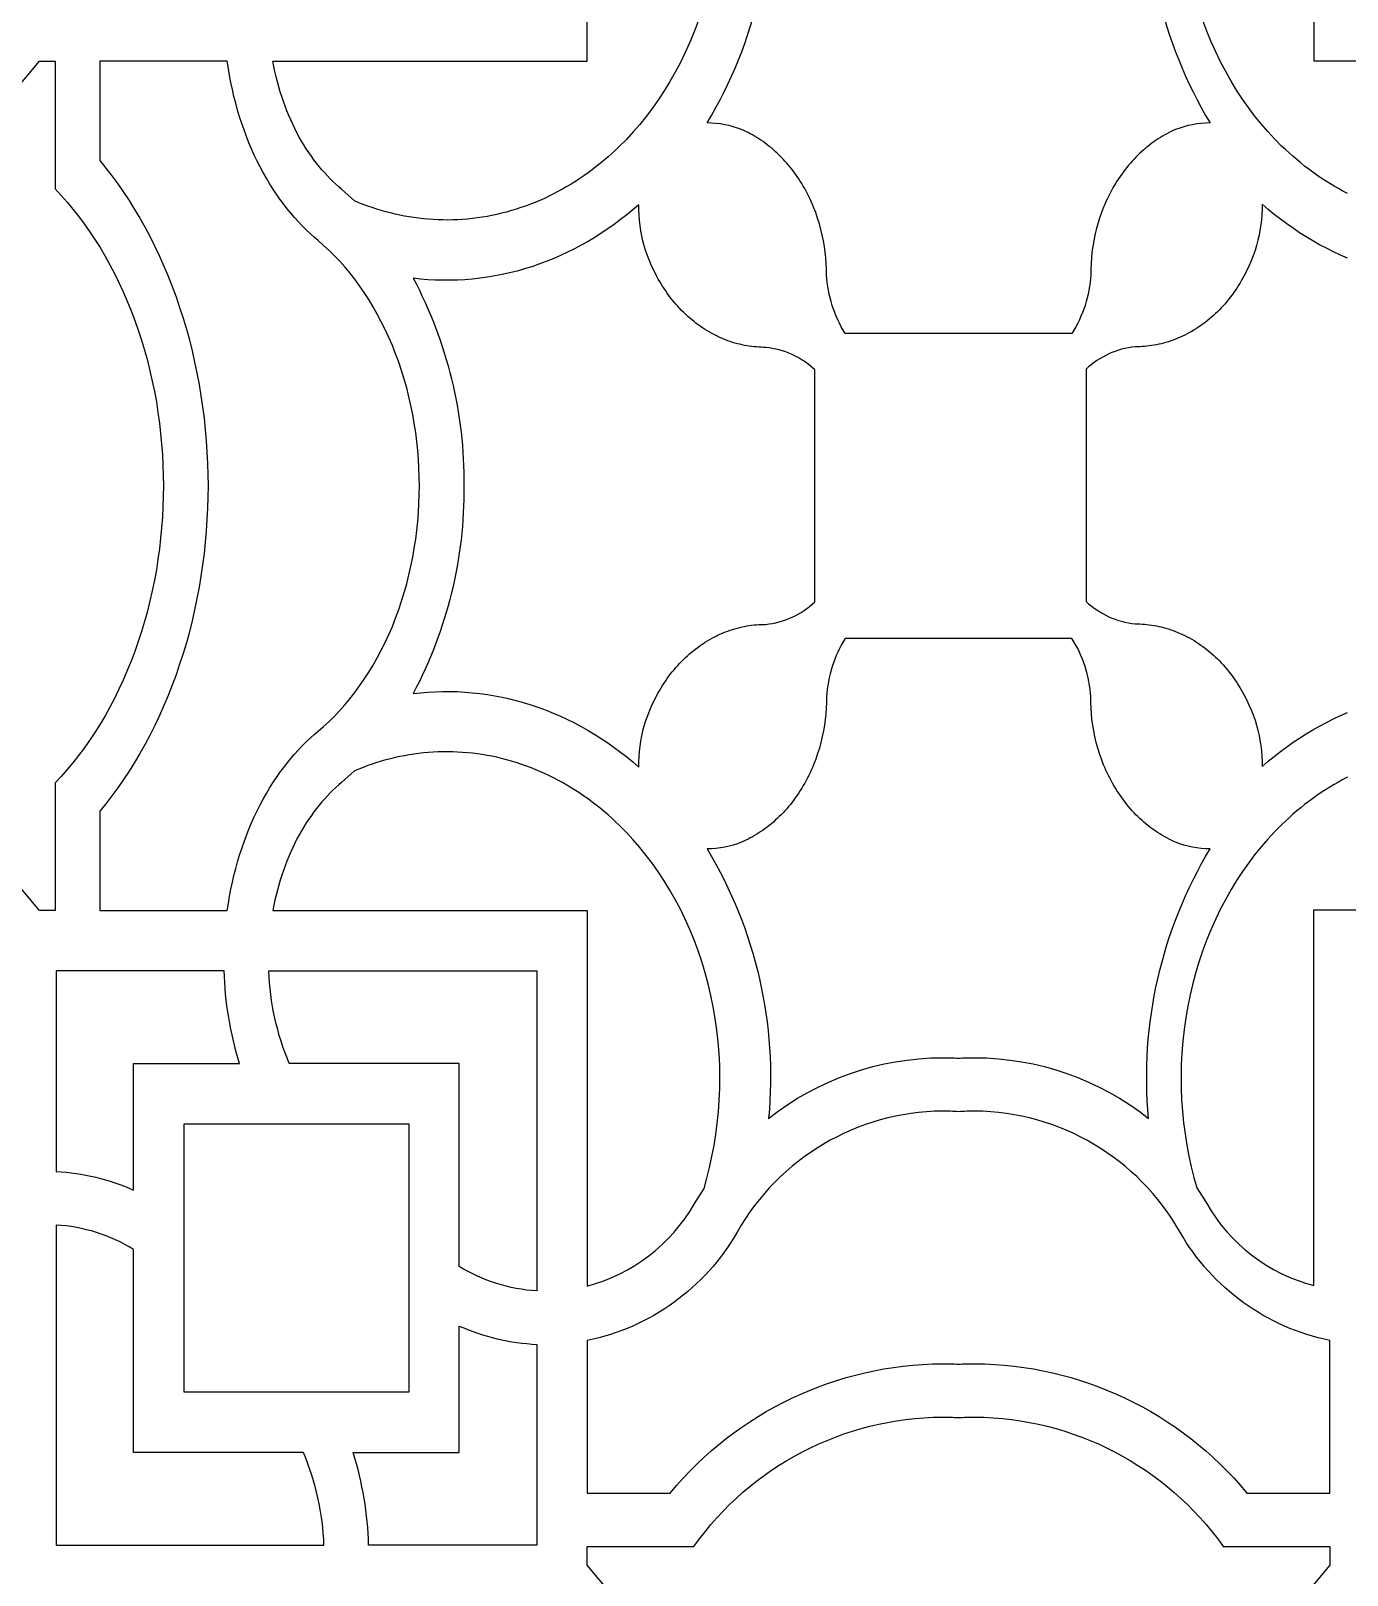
# Model space of a CAD drawing. Extents: x 59271 to 61367, y 41180 to 44085.
# Drawn here: x 59620.9 to 59774.5, y 43437.7 to 43617.8 of the extents above; entities that cross this region are included whole.
import ezdxf

# ---------------------------------------------------------------- set-up
doc = ezdxf.new("R2010")
doc.units = 0
doc.layers.get('0').update_dxf_attribs({"linetype": 'CONTINUOUS'})

msp = doc.modelspace()

# ---------------------------------------------------------------- linework, layer by layer
for points in [[(59698.76, 43618.95), (59698.3, 43617.7), (59697.8, 43616.48), (59697.26, 43615.28), (59696.69, 43614.12), (59696.1, 43612.98), (59695.47, 43611.88), (59694.82, 43610.81), (59694.14, 43609.78), (59693.43, 43608.78), (59692.71, 43607.83), (59691.96, 43606.9), (59691.19, 43606.02), (59690.39, 43605.15), (59689.56, 43604.31), (59689.13, 43603.9), (59688.69, 43603.5), (59688.25, 43603.1), (59687.8, 43602.72), (59687.34, 43602.34), (59686.88, 43601.97), (59686.41, 43601.6), (59685.93, 43601.25), (59685.44, 43600.91), (59684.95, 43600.57), (59684.46, 43600.25), (59683.95, 43599.93), (59683.44, 43599.63), (59682.93, 43599.33), (59682.41, 43599.05), (59681.89, 43598.78), (59681.36, 43598.52), (59680.82, 43598.26), (59680.28, 43598.02), (59679.74, 43597.8), (59679.19, 43597.58), (59678.64, 43597.37), (59678.09, 43597.18), (59677.53, 43597), (59676.97, 43596.83), (59676.41, 43596.67), (59675.84, 43596.52), (59675.28, 43596.39), (59674.71, 43596.27), (59674.14, 43596.16), (59673.57, 43596.07), (59672.99, 43595.98), (59672.42, 43595.91), (59671.85, 43595.85), (59671.28, 43595.81), (59670.7, 43595.77), (59670.13, 43595.75), (59669.56, 43595.74), (59668.99, 43595.75), (59668.42, 43595.76), (59667.85, 43595.79), (59667.29, 43595.83), (59666.72, 43595.88), (59666.16, 43595.94), (59665.6, 43596.02), (59665.05, 43596.1), (59664.5, 43596.2), (59663.95, 43596.31), (59663.4, 43596.43), (59662.86, 43596.56), (59662.32, 43596.7), (59661.79, 43596.85), (59661.26, 43597.01), (59660.73, 43597.18), (59660.21, 43597.36), (59659.7, 43597.55), (59659.19, 43597.75), (59658.68, 43597.96), (59657.16, 43599.32), (59656.83, 43599.61), (59656.5, 43599.91), (59656.16, 43600.22), (59655.84, 43600.54), (59655.51, 43600.88), (59655.19, 43601.23), (59654.87, 43601.59), (59654.55, 43601.97), (59654.24, 43602.36), (59653.94, 43602.76), (59653.64, 43603.17), (59653.34, 43603.6), (59653.05, 43604.04), (59652.77, 43604.49), (59652.49, 43604.95), (59652.23, 43605.42), (59651.96, 43605.91), (59651.71, 43606.4), (59651.47, 43606.91), (59651.23, 43607.42), (59651, 43607.95), (59650.78, 43608.48), (59650.57, 43609.03), (59650.37, 43609.58), (59650.18, 43610.14), (59650, 43610.71), (59649.83, 43611.29), (59649.67, 43611.87), (59649.53, 43612.46), (59649.39, 43613.05), (59649.26, 43613.65), (59649.15, 43614.25), (59685.82, 43614.25), (59685.82, 43658.07, -0.200602)], [(59751.32, 43638.5, 0.159593), (59758.49, 43607.06, 0.091636), (59754.47, 43606.29), (59754.21, 43606.17), (59753.96, 43606.05), (59753.71, 43605.93), (59753.46, 43605.8), (59753.2, 43605.66), (59752.95, 43605.52), (59752.7, 43605.36), (59752.46, 43605.21), (59752.21, 43605.05), (59751.96, 43604.88), (59751.72, 43604.7), (59751.48, 43604.52), (59751.24, 43604.33), (59751, 43604.14), (59750.77, 43603.94), (59750.53, 43603.73), (59750.3, 43603.52), (59750.08, 43603.3), (59749.85, 43603.08), (59749.63, 43602.85), (59749.41, 43602.61), (59749.2, 43602.37), (59748.99, 43602.13), (59748.78, 43601.88), (59748.58, 43601.62), (59748.38, 43601.36), (59748.19, 43601.09), (59747.99, 43600.82), (59747.81, 43600.54), (59747.63, 43600.26), (59747.45, 43599.98), (59747.28, 43599.69), (59747.11, 43599.4), (59746.95, 43599.1), (59746.79, 43598.8), (59746.64, 43598.5), (59746.49, 43598.19), (59746.35, 43597.88), (59746.21, 43597.56), (59746.08, 43597.25), (59745.83, 43596.61), (59745.61, 43595.96), (59745.4, 43595.3), (59745.22, 43594.64), (59745.06, 43593.98), (59744.93, 43593.31), (59744.82, 43592.65), (59744.72, 43591.98), (59744.65, 43591.32), (59744.61, 43590.65), (59744.58, 43590), (59744.57, 43589.35, -0.12671), (59742.38, 43582.5), (59715.93, 43582.5, -0.12671), (59713.74, 43589.35), (59713.73, 43590), (59713.7, 43590.65), (59713.65, 43591.32), (59713.58, 43591.98), (59713.49, 43592.65), (59713.38, 43593.31), (59713.24, 43593.98), (59713.09, 43594.64), (59712.91, 43595.3), (59712.7, 43595.96), (59712.48, 43596.61), (59712.23, 43597.25), (59712.1, 43597.56), (59711.96, 43597.88), (59711.82, 43598.19), (59711.67, 43598.5), (59711.52, 43598.8), (59711.36, 43599.1), (59711.2, 43599.4), (59711.03, 43599.69), (59710.86, 43599.98), (59710.68, 43600.26), (59710.5, 43600.54), (59710.31, 43600.82), (59710.12, 43601.09), (59709.93, 43601.36), (59709.73, 43601.62), (59709.53, 43601.88), (59709.32, 43602.13), (59709.11, 43602.37), (59708.89, 43602.61), (59708.68, 43602.85), (59708.45, 43603.08), (59708.23, 43603.3), (59708, 43603.52), (59707.77, 43603.73), (59707.54, 43603.94), (59707.31, 43604.14), (59707.07, 43604.33), (59706.83, 43604.52), (59706.59, 43604.7), (59706.34, 43604.88), (59706.1, 43605.05), (59705.85, 43605.21), (59705.6, 43605.36), (59705.35, 43605.52), (59705.1, 43605.66), (59704.85, 43605.8), (59704.6, 43605.93), (59704.35, 43606.05), (59704.09, 43606.17), (59703.84, 43606.29, 0.091636), (59699.82, 43607.06, 0.159593), (59706.99, 43638.5, 0.16816)], [(59774.54, 43591.3), (59773.71, 43591.65), (59772.89, 43592.03), (59772.08, 43592.44), (59771.28, 43592.86), (59770.49, 43593.31), (59769.71, 43593.78), (59768.94, 43594.26), (59768.18, 43594.77), (59767.44, 43595.3), (59766.7, 43595.84), (59765.98, 43596.4), (59765.27, 43596.98), (59764.58, 43597.58, -0.065359), (59763.93, 43592.78), (59763.74, 43592.17), (59763.52, 43591.57), (59763.29, 43590.97), (59763.03, 43590.37), (59762.75, 43589.78), (59762.45, 43589.2), (59762.3, 43588.92), (59762.13, 43588.63), (59761.97, 43588.35), (59761.79, 43588.08), (59761.62, 43587.8), (59761.43, 43587.53), (59761.25, 43587.26), (59761.06, 43587), (59760.86, 43586.74), (59760.66, 43586.48), (59760.45, 43586.23), (59760.24, 43585.98), (59760.03, 43585.74), (59759.81, 43585.5), (59759.59, 43585.27), (59759.36, 43585.04), (59759.13, 43584.82), (59758.89, 43584.6), (59758.65, 43584.39), (59758.41, 43584.18), (59758.17, 43583.98), (59757.92, 43583.79), (59757.67, 43583.6), (59757.41, 43583.42), (59757.16, 43583.24), (59756.9, 43583.07), (59756.63, 43582.91), (59756.37, 43582.75), (59756.1, 43582.6), (59755.83, 43582.45), (59755.56, 43582.32), (59755.29, 43582.18), (59755.02, 43582.06), (59754.74, 43581.94), (59754.47, 43581.83), (59754.19, 43581.73), (59753.91, 43581.63), (59753.63, 43581.54), (59753.35, 43581.45), (59753.08, 43581.38), (59752.8, 43581.31), (59752.52, 43581.24), (59752.24, 43581.18), (59751.96, 43581.13), (59751.68, 43581.09), (59751.4, 43581.05), (59751.13, 43581.02), (59750.85, 43580.99), (59750.58, 43580.97), (59750.3, 43580.96), (59750.03, 43580.95), (59749.76, 43580.95, 0.165069), (59744.03, 43578.33), (59744.03, 43551.25, 0.165069), (59749.76, 43548.63), (59750.03, 43548.63), (59750.3, 43548.62), (59750.58, 43548.61), (59750.85, 43548.59), (59751.13, 43548.56), (59751.4, 43548.53), (59751.68, 43548.49), (59751.96, 43548.45), (59752.24, 43548.39), (59752.52, 43548.34), (59752.8, 43548.27), (59753.08, 43548.2), (59753.35, 43548.12), (59753.63, 43548.04), (59753.91, 43547.95), (59754.19, 43547.85), (59754.47, 43547.75), (59754.74, 43547.63), (59755.02, 43547.52), (59755.29, 43547.39), (59755.56, 43547.26), (59755.83, 43547.12), (59756.1, 43546.98), (59756.37, 43546.83), (59756.63, 43546.67), (59756.9, 43546.51), (59757.16, 43546.34), (59757.41, 43546.16), (59757.67, 43545.98), (59757.92, 43545.79), (59758.17, 43545.6), (59758.41, 43545.39), (59758.65, 43545.19), (59758.89, 43544.98), (59759.13, 43544.76), (59759.36, 43544.54), (59759.59, 43544.31), (59759.81, 43544.08), (59760.03, 43543.84), (59760.24, 43543.59), (59760.45, 43543.35), (59760.66, 43543.1), (59760.86, 43542.84), (59761.06, 43542.58), (59761.25, 43542.32), (59761.43, 43542.05), (59761.62, 43541.78), (59761.79, 43541.5), (59761.97, 43541.22), (59762.13, 43540.94), (59762.3, 43540.66), (59762.45, 43540.37), (59762.75, 43539.79), (59763.03, 43539.2), (59763.29, 43538.61), (59763.52, 43538.01), (59763.74, 43537.41), (59763.93, 43536.8, -0.065359), (59764.58, 43532), (59765.27, 43532.6), (59765.98, 43533.17), (59766.7, 43533.74), (59767.44, 43534.28), (59768.18, 43534.81), (59768.94, 43535.31), (59769.71, 43535.8), (59770.49, 43536.27), (59771.28, 43536.71), (59772.08, 43537.14), (59772.89, 43537.54), (59773.71, 43537.92), (59774.54, 43538.28)], [(59774.53, 43530.74), (59774, 43530.46), (59773.48, 43530.18), (59772.97, 43529.88), (59772.46, 43529.58), (59771.96, 43529.26), (59771.46, 43528.94), (59770.97, 43528.6), (59770.48, 43528.26), (59770.01, 43527.91), (59769.53, 43527.55), (59769.07, 43527.18), (59768.61, 43526.8), (59768.16, 43526.41), (59767.72, 43526.02), (59767.28, 43525.61), (59766.85, 43525.2), (59766.02, 43524.36), (59765.22, 43523.5), (59764.45, 43522.61), (59763.7, 43521.69), (59762.98, 43520.73), (59762.28, 43519.73), (59761.6, 43518.7), (59760.94, 43517.63), (59760.32, 43516.53), (59759.72, 43515.4), (59759.15, 43514.23), (59758.62, 43513.03), (59758.11, 43511.81), (59757.65, 43510.56), (59757.22, 43509.29), (59756.83, 43508), (59756.47, 43506.69), (59756.16, 43505.36), (59755.89, 43504.02), (59755.65, 43502.66), (59755.46, 43501.3), (59755.31, 43499.94), (59755.2, 43498.57), (59755.13, 43497.2), (59755.11, 43495.83), (59755.12, 43494.47), (59755.18, 43493.12), (59755.27, 43491.77), (59755.41, 43490.44), (59755.58, 43489.12), (59755.79, 43487.82), (59756.03, 43486.54), (59756.31, 43485.28), (59756.62, 43484.05), (59756.97, 43482.84), (59758.1, 43481.02, 0.200602), (59770.6, 43471.44), (59770.6, 43515.26), (59807.26, 43515.26)], [(59695.02, 43427.8), (59685.82, 43438.81), (59685.82, 43441.01), (59698.27, 43441.01, -0.240747), (59727.26, 43456.1, -0.013206), (59729.15, 43456.04, -0.013206), (59731.05, 43456.1, -0.240747), (59760.03, 43441.01), (59772.49, 43441.01), (59772.49, 43438.81), (59763.28, 43427.8)]]:
    msp.add_lwpolyline(points, format="xyb")
for points in [[(59770.6, 43658.13), (59770.6, 43614.32), (59807.26, 43614.32)], [(59774.53, 43598.84), (59774, 43599.12), (59773.48, 43599.4), (59772.97, 43599.69), (59772.46, 43600), (59771.96, 43600.31), (59771.46, 43600.64), (59770.97, 43600.97), (59770.48, 43601.32), (59770.01, 43601.67), (59769.53, 43602.03), (59769.07, 43602.4), (59768.61, 43602.78), (59768.16, 43603.17), (59767.72, 43603.56), (59767.28, 43603.96), (59766.85, 43604.37), (59766.02, 43605.21), (59765.22, 43606.08), (59764.45, 43606.97), (59763.7, 43607.89), (59762.98, 43608.85), (59762.28, 43609.84), (59761.6, 43610.88), (59760.94, 43611.94), (59760.32, 43613.05), (59759.72, 43614.18), (59759.15, 43615.35), (59758.62, 43616.54), (59758.11, 43617.77), (59757.65, 43619.01)], [(59612.69, 43603.25), (59621.9, 43614.25), (59623.74, 43614.25), (59623.74, 43599.36), (59624.44, 43598.61), (59625.13, 43597.83), (59625.81, 43597.02), (59626.48, 43596.18), (59627.13, 43595.31), (59627.76, 43594.41), (59628.38, 43593.48), (59628.98, 43592.52), (59629.56, 43591.54), (59630.12, 43590.53), (59630.66, 43589.5), (59631.19, 43588.45), (59631.68, 43587.38), (59632.16, 43586.28), (59632.61, 43585.16), (59633.04, 43584.03), (59633.44, 43582.88), (59633.82, 43581.72), (59634.18, 43580.54), (59634.5, 43579.35), (59634.8, 43578.15), (59635.08, 43576.94), (59635.33, 43575.73), (59635.55, 43574.51), (59635.74, 43573.28), (59635.91, 43572.05), (59636.05, 43570.83), (59636.17, 43569.6), (59636.26, 43568.37), (59636.32, 43567.15), (59636.36, 43565.93), (59636.37, 43564.72), (59636.36, 43563.51), (59636.32, 43562.3), (59636.26, 43561.07), (59636.17, 43559.85), (59636.05, 43558.62), (59635.91, 43557.39), (59635.74, 43556.17), (59635.55, 43554.94), (59635.33, 43553.72), (59635.08, 43552.5), (59634.8, 43551.3), (59634.5, 43550.1), (59634.18, 43548.91), (59633.82, 43547.73), (59633.44, 43546.57), (59633.04, 43545.42), (59632.61, 43544.28), (59632.16, 43543.17), (59631.68, 43542.07), (59631.19, 43541), (59630.66, 43539.94), (59630.12, 43538.91), (59629.56, 43537.91), (59628.98, 43536.93), (59628.38, 43535.97), (59627.76, 43535.04), (59627.13, 43534.14), (59626.48, 43533.27), (59625.81, 43532.43), (59625.13, 43531.62), (59624.44, 43530.84), (59623.74, 43530.08), (59623.74, 43515.2), (59621.9, 43515.2), (59612.69, 43526.2)]]:
    msp.add_lwpolyline(points)
for points in [[(59666.24, 43564.72), (59666.23, 43565.75), (59666.19, 43566.79), (59666.13, 43567.83), (59666.05, 43568.87), (59665.94, 43569.91), (59665.81, 43570.96), (59665.65, 43572.01), (59665.46, 43573.05), (59665.25, 43574.09), (59665.02, 43575.12), (59664.76, 43576.15), (59664.47, 43577.16), (59664.16, 43578.17), (59663.83, 43579.16), (59663.47, 43580.14), (59663.09, 43581.1), (59662.68, 43582.05), (59662.25, 43582.98), (59661.8, 43583.88), (59661.33, 43584.77), (59660.84, 43585.63), (59660.33, 43586.47), (59659.81, 43587.28), (59659.26, 43588.07), (59658.7, 43588.83), (59658.13, 43589.56), (59657.54, 43590.26), (59656.94, 43590.94), (59656.33, 43591.58), (59655.7, 43592.2), (59655.07, 43592.78), (59654.43, 43593.33), (59653.96, 43593.73), (59653.5, 43594.15), (59653.04, 43594.59), (59652.58, 43595.05), (59652.13, 43595.52), (59651.68, 43596.02), (59651.25, 43596.53), (59650.81, 43597.06), (59650.39, 43597.61), (59649.97, 43598.17), (59649.56, 43598.76), (59649.16, 43599.36), (59648.77, 43599.98), (59648.39, 43600.62), (59648.02, 43601.27), (59647.66, 43601.94), (59647.32, 43602.62), (59646.98, 43603.32), (59646.66, 43604.03), (59646.35, 43604.76), (59646.06, 43605.5), (59645.78, 43606.25), (59645.51, 43607.01), (59645.26, 43607.79), (59645.03, 43608.57), (59644.81, 43609.36), (59644.6, 43610.16), (59644.42, 43610.97), (59644.24, 43611.78), (59644.09, 43612.6), (59643.95, 43613.42), (59643.83, 43614.25), (59628.95, 43614.25), (59628.95, 43602.67), (59629.66, 43601.79), (59630.36, 43600.89), (59631.05, 43599.95), (59631.72, 43598.99), (59632.37, 43598), (59633.01, 43596.98), (59633.63, 43595.94), (59634.23, 43594.87), (59634.81, 43593.77), (59635.37, 43592.66), (59635.91, 43591.52), (59636.43, 43590.36), (59636.93, 43589.18), (59637.4, 43587.98), (59637.85, 43586.76), (59638.27, 43585.53), (59638.67, 43584.28), (59639.05, 43583.02), (59639.4, 43581.75), (59639.72, 43580.46), (59640.02, 43579.17), (59640.29, 43577.87), (59640.54, 43576.56), (59640.76, 43575.24), (59640.95, 43573.93), (59641.12, 43572.61), (59641.26, 43571.29), (59641.37, 43569.97), (59641.46, 43568.65), (59641.53, 43567.34), (59641.56, 43566.03), (59641.58, 43564.72), (59641.56, 43563.42), (59641.53, 43562.11), (59641.46, 43560.8), (59641.37, 43559.48), (59641.26, 43558.16), (59641.12, 43556.84), (59640.95, 43555.52), (59640.76, 43554.2), (59640.54, 43552.89), (59640.29, 43551.58), (59640.02, 43550.28), (59639.72, 43548.99), (59639.4, 43547.7), (59639.05, 43546.43), (59638.67, 43545.17), (59638.27, 43543.92), (59637.85, 43542.69), (59637.4, 43541.47), (59636.93, 43540.27), (59636.43, 43539.09), (59635.91, 43537.93), (59635.37, 43536.79), (59634.81, 43535.68), (59634.23, 43534.58), (59633.63, 43533.51), (59633.01, 43532.47), (59632.37, 43531.45), (59631.72, 43530.46), (59631.05, 43529.5), (59630.36, 43528.56), (59629.66, 43527.65), (59628.95, 43526.78), (59628.95, 43515.2), (59643.83, 43515.2), (59643.95, 43516.02), (59644.09, 43516.85), (59644.24, 43517.67), (59644.42, 43518.48), (59644.6, 43519.29), (59644.81, 43520.09), (59645.03, 43520.88), (59645.26, 43521.66), (59645.51, 43522.44), (59645.78, 43523.2), (59646.06, 43523.95), (59646.35, 43524.69), (59646.66, 43525.41), (59646.98, 43526.13), (59647.32, 43526.83), (59647.66, 43527.51), (59648.02, 43528.18), (59648.39, 43528.83), (59648.77, 43529.47), (59649.16, 43530.09), (59649.56, 43530.69), (59649.97, 43531.27), (59650.39, 43531.84), (59650.81, 43532.39), (59651.25, 43532.92), (59651.68, 43533.43), (59652.13, 43533.93), (59652.58, 43534.4), (59653.04, 43534.86), (59653.5, 43535.3), (59653.96, 43535.71), (59654.43, 43536.12), (59655.07, 43536.67), (59655.7, 43537.25), (59656.33, 43537.87), (59656.94, 43538.51), (59657.54, 43539.19), (59658.13, 43539.89), (59658.7, 43540.62), (59659.26, 43541.38), (59659.81, 43542.17), (59660.33, 43542.98), (59660.84, 43543.82), (59661.33, 43544.68), (59661.8, 43545.57), (59662.25, 43546.47), (59662.68, 43547.4), (59663.09, 43548.34), (59663.47, 43549.31), (59663.83, 43550.29), (59664.16, 43551.28), (59664.47, 43552.28), (59664.76, 43553.3), (59665.02, 43554.33), (59665.25, 43555.36), (59665.46, 43556.4), (59665.65, 43557.44), (59665.81, 43558.49), (59665.94, 43559.53), (59666.05, 43560.58), (59666.13, 43561.62), (59666.19, 43562.66), (59666.23, 43563.7)], [(59665, 43458.99), (59638.78, 43458.99), (59638.78, 43490.32), (59665, 43490.32)]]:
    msp.add_lwpolyline(points, close=True)
for points in [[(59665.52, 43540.5), (59666.37, 43540.6), (59667.23, 43540.67), (59668.09, 43540.71), (59668.95, 43540.74), (59669.82, 43540.74), (59670.69, 43540.72), (59671.56, 43540.67), (59672.43, 43540.6), (59673.3, 43540.5), (59674.17, 43540.38), (59675.04, 43540.24), (59675.91, 43540.07), (59676.77, 43539.88), (59677.64, 43539.66), (59678.49, 43539.42), (59679.35, 43539.15), (59680.19, 43538.87), (59681.04, 43538.55), (59681.87, 43538.22), (59682.7, 43537.86), (59683.52, 43537.48), (59684.33, 43537.07), (59685.13, 43536.65), (59685.92, 43536.2), (59686.7, 43535.74), (59687.47, 43535.25), (59688.23, 43534.74), (59688.98, 43534.22), (59689.71, 43533.67), (59690.43, 43533.11), (59691.14, 43532.53), (59691.83, 43531.93, -0.065359), (59692.48, 43536.74), (59692.68, 43537.34), (59692.89, 43537.95), (59693.13, 43538.55), (59693.38, 43539.14), (59693.66, 43539.73), (59693.96, 43540.31), (59694.12, 43540.59), (59694.28, 43540.88), (59694.45, 43541.16), (59694.62, 43541.44), (59694.8, 43541.71), (59694.98, 43541.98), (59695.17, 43542.25), (59695.36, 43542.52), (59695.55, 43542.78), (59695.75, 43543.03), (59695.96, 43543.28), (59696.17, 43543.53), (59696.39, 43543.77), (59696.6, 43544.01), (59696.83, 43544.24), (59697.05, 43544.47), (59697.29, 43544.69), (59697.52, 43544.91), (59697.76, 43545.12), (59698, 43545.33), (59698.25, 43545.53), (59698.49, 43545.73), (59698.75, 43545.91), (59699, 43546.1), (59699.26, 43546.27), (59699.52, 43546.44), (59699.78, 43546.61), (59700.04, 43546.76), (59700.31, 43546.91), (59700.58, 43547.06), (59700.85, 43547.2), (59701.12, 43547.33), (59701.4, 43547.45), (59701.67, 43547.57), (59701.95, 43547.68), (59702.22, 43547.79), (59702.5, 43547.88), (59702.78, 43547.97), (59703.06, 43548.06), (59703.34, 43548.14), (59703.62, 43548.21), (59703.9, 43548.27), (59704.17, 43548.33), (59704.45, 43548.38), (59704.73, 43548.43), (59705.01, 43548.46), (59705.29, 43548.5), (59705.56, 43548.52), (59705.84, 43548.54), (59706.11, 43548.56), (59706.38, 43548.56), (59706.65, 43548.57, 0.165069), (59712.38, 43551.18), (59712.38, 43578.27, 0.165069), (59706.65, 43580.88), (59706.38, 43580.88), (59706.11, 43580.89), (59705.84, 43580.91), (59705.56, 43580.93), (59705.29, 43580.95), (59705.01, 43580.98), (59704.73, 43581.02), (59704.45, 43581.07), (59704.17, 43581.12), (59703.9, 43581.18), (59703.62, 43581.24), (59703.34, 43581.31), (59703.06, 43581.39), (59702.78, 43581.47), (59702.5, 43581.56), (59702.22, 43581.66), (59701.95, 43581.77), (59701.67, 43581.88), (59701.4, 43582), (59701.12, 43582.12), (59700.85, 43582.25), (59700.58, 43582.39), (59700.31, 43582.53), (59700.04, 43582.68), (59699.78, 43582.84), (59699.52, 43583.01), (59699.26, 43583.18), (59699, 43583.35), (59698.75, 43583.53), (59698.49, 43583.72), (59698.25, 43583.92), (59698, 43584.12), (59697.76, 43584.32), (59697.52, 43584.54), (59697.29, 43584.75), (59697.05, 43584.98), (59696.83, 43585.2), (59696.6, 43585.44), (59696.39, 43585.67), (59696.17, 43585.92), (59695.96, 43586.16), (59695.75, 43586.42), (59695.55, 43586.67), (59695.36, 43586.93), (59695.17, 43587.2), (59694.98, 43587.46), (59694.8, 43587.74), (59694.62, 43588.01), (59694.45, 43588.29), (59694.28, 43588.57), (59694.12, 43588.85), (59693.96, 43589.14), (59693.66, 43589.72), (59693.38, 43590.31), (59693.13, 43590.9), (59692.89, 43591.5), (59692.68, 43592.11), (59692.48, 43592.71, -0.065359), (59691.83, 43597.51), (59691.14, 43596.92), (59690.43, 43596.34), (59689.71, 43595.78), (59688.98, 43595.23), (59688.23, 43594.71), (59687.47, 43594.2), (59686.7, 43593.71), (59685.92, 43593.24), (59685.13, 43592.8), (59684.33, 43592.37), (59683.52, 43591.97), (59682.7, 43591.59), (59681.87, 43591.23), (59681.04, 43590.9), (59680.19, 43590.58), (59679.35, 43590.29), (59678.49, 43590.03), (59677.64, 43589.79), (59676.77, 43589.57), (59675.91, 43589.38), (59675.04, 43589.21), (59674.17, 43589.06), (59673.3, 43588.94), (59672.43, 43588.85), (59671.56, 43588.78), (59670.69, 43588.73), (59669.82, 43588.71), (59668.95, 43588.71), (59668.09, 43588.73), (59667.23, 43588.78), (59666.37, 43588.85), (59665.52, 43588.95, -0.124595), (59671.44, 43564.72, -0.124595)], [(59731.05, 43498.02, -0.16816), (59751.32, 43490.94, -0.159593), (59758.49, 43522.38, -0.091636), (59754.47, 43523.16), (59754.21, 43523.27), (59753.96, 43523.39), (59753.71, 43523.52), (59753.46, 43523.65), (59753.2, 43523.79), (59752.95, 43523.93), (59752.7, 43524.08), (59752.46, 43524.24), (59752.21, 43524.4), (59751.96, 43524.57), (59751.72, 43524.75), (59751.48, 43524.93), (59751.24, 43525.12), (59751, 43525.31), (59750.77, 43525.51), (59750.53, 43525.72), (59750.3, 43525.93), (59750.08, 43526.15), (59749.85, 43526.37), (59749.63, 43526.6), (59749.41, 43526.83), (59749.2, 43527.07), (59748.99, 43527.32), (59748.78, 43527.57), (59748.58, 43527.83), (59748.38, 43528.09), (59748.19, 43528.36), (59747.99, 43528.63), (59747.81, 43528.9), (59747.63, 43529.18), (59747.45, 43529.47), (59747.28, 43529.76), (59747.11, 43530.05), (59746.95, 43530.35), (59746.79, 43530.65), (59746.64, 43530.95), (59746.49, 43531.26), (59746.35, 43531.57), (59746.21, 43531.88), (59746.08, 43532.2), (59745.83, 43532.84), (59745.61, 43533.49), (59745.4, 43534.14), (59745.22, 43534.8), (59745.06, 43535.47), (59744.93, 43536.14), (59744.82, 43536.8), (59744.72, 43537.47), (59744.65, 43538.13), (59744.61, 43538.79), (59744.58, 43539.45), (59744.57, 43540.1, 0.12671), (59742.38, 43546.94), (59715.93, 43546.94, 0.12671), (59713.74, 43540.1), (59713.73, 43539.45), (59713.7, 43538.79), (59713.65, 43538.13), (59713.58, 43537.47), (59713.49, 43536.8), (59713.38, 43536.14), (59713.24, 43535.47), (59713.09, 43534.8), (59712.91, 43534.14), (59712.7, 43533.49), (59712.48, 43532.84), (59712.23, 43532.2), (59712.1, 43531.88), (59711.96, 43531.57), (59711.82, 43531.26), (59711.67, 43530.95), (59711.52, 43530.65), (59711.36, 43530.35), (59711.2, 43530.05), (59711.03, 43529.76), (59710.86, 43529.47), (59710.68, 43529.18), (59710.5, 43528.9), (59710.31, 43528.63), (59710.12, 43528.36), (59709.93, 43528.09), (59709.73, 43527.83), (59709.53, 43527.57), (59709.32, 43527.32), (59709.11, 43527.07), (59708.89, 43526.83), (59708.68, 43526.6), (59708.45, 43526.37), (59708.23, 43526.15), (59708, 43525.93), (59707.77, 43525.72), (59707.54, 43525.51), (59707.31, 43525.31), (59707.07, 43525.12), (59706.83, 43524.93), (59706.59, 43524.75), (59706.34, 43524.57), (59706.1, 43524.4), (59705.85, 43524.24), (59705.6, 43524.08), (59705.35, 43523.93), (59705.1, 43523.79), (59704.85, 43523.65), (59704.6, 43523.52), (59704.35, 43523.39), (59704.09, 43523.27), (59703.84, 43523.16, -0.091636), (59699.82, 43522.38, -0.159593), (59706.99, 43490.94, -0.16816), (59727.26, 43498.02, -0.014447), (59729.15, 43497.96, -0.014447)], [(59685.82, 43471.38, 0.200602), (59698.31, 43480.95), (59699.45, 43482.77), (59699.79, 43483.98), (59700.1, 43485.22), (59700.38, 43486.48), (59700.62, 43487.76), (59700.83, 43489.06), (59701, 43490.38), (59701.14, 43491.71), (59701.23, 43493.05), (59701.29, 43494.41), (59701.3, 43495.77), (59701.28, 43497.14), (59701.21, 43498.5), (59701.1, 43499.87), (59700.95, 43501.24), (59700.76, 43502.6), (59700.53, 43503.95), (59700.25, 43505.29), (59699.94, 43506.62), (59699.59, 43507.93), (59699.19, 43509.23), (59698.76, 43510.5), (59698.3, 43511.75), (59697.8, 43512.97), (59697.26, 43514.17), (59696.69, 43515.33), (59696.1, 43516.47), (59695.47, 43517.57), (59694.82, 43518.64), (59694.14, 43519.67), (59693.43, 43520.66), (59692.71, 43521.62), (59691.96, 43522.54), (59691.19, 43523.43), (59690.39, 43524.3), (59689.56, 43525.14), (59689.13, 43525.55), (59688.69, 43525.95), (59688.25, 43526.35), (59687.8, 43526.73), (59687.34, 43527.11), (59686.88, 43527.48), (59686.41, 43527.84), (59685.93, 43528.2), (59685.44, 43528.54), (59684.95, 43528.87), (59684.46, 43529.2), (59683.95, 43529.51), (59683.44, 43529.82), (59682.93, 43530.11), (59682.41, 43530.4), (59681.89, 43530.67), (59681.36, 43530.93), (59680.82, 43531.18), (59680.28, 43531.42), (59679.74, 43531.65), (59679.19, 43531.87), (59678.64, 43532.08), (59678.09, 43532.27), (59677.53, 43532.45), (59676.97, 43532.62), (59676.41, 43532.78), (59675.84, 43532.92), (59675.28, 43533.06), (59674.71, 43533.18), (59674.14, 43533.29), (59673.57, 43533.38), (59672.99, 43533.46), (59672.42, 43533.54), (59671.85, 43533.59), (59671.28, 43533.64), (59670.7, 43533.67), (59670.13, 43533.7), (59669.56, 43533.71), (59668.99, 43533.7), (59668.42, 43533.69), (59667.85, 43533.66), (59667.29, 43533.62), (59666.72, 43533.57), (59666.16, 43533.51), (59665.6, 43533.43), (59665.05, 43533.35), (59664.5, 43533.25), (59663.95, 43533.14), (59663.4, 43533.02), (59662.86, 43532.89), (59662.32, 43532.75), (59661.79, 43532.6), (59661.26, 43532.44), (59660.73, 43532.27), (59660.21, 43532.09), (59659.7, 43531.89), (59659.19, 43531.69), (59658.68, 43531.48), (59657.16, 43530.13), (59656.83, 43529.84), (59656.5, 43529.54), (59656.16, 43529.23), (59655.84, 43528.9), (59655.51, 43528.57), (59655.19, 43528.22), (59654.87, 43527.85), (59654.55, 43527.48), (59654.24, 43527.09), (59653.94, 43526.69), (59653.64, 43526.27), (59653.34, 43525.85), (59653.05, 43525.41), (59652.77, 43524.96), (59652.49, 43524.5), (59652.23, 43524.03), (59651.96, 43523.54), (59651.71, 43523.05), (59651.47, 43522.54), (59651.23, 43522.02), (59651, 43521.5), (59650.78, 43520.96), (59650.57, 43520.42), (59650.37, 43519.87), (59650.18, 43519.31), (59650, 43518.74), (59649.83, 43518.16), (59649.67, 43517.58), (59649.53, 43516.99), (59649.39, 43516.4), (59649.26, 43515.8), (59649.15, 43515.2), (59685.82, 43515.2)], [(59623.85, 43484.73, -0.093744), (59632.9, 43482.58), (59632.9, 43497.35), (59645.26, 43497.35, -0.067508), (59643.46, 43508.16), (59623.85, 43508.16)], [(59651.06, 43497.35, -0.090687), (59648.68, 43508.16), (59679.93, 43508.16), (59679.93, 43470.81, -0.123377), (59670.89, 43473.66), (59670.89, 43497.35)], [(59729.15, 43491.71, 0.017043), (59727.26, 43491.8, 0.26745), (59703.32, 43477.68, -0.215544), (59685.82, 43465.02), (59685.82, 43447.23), (59695.51, 43447.23, -0.222359), (59727.26, 43462.32, -0.011427), (59729.15, 43462.27, -0.011427), (59731.05, 43462.32, -0.222359), (59762.8, 43447.23), (59772.49, 43447.23), (59772.49, 43465.02, -0.215544), (59754.99, 43477.68, 0.26745), (59731.05, 43491.8, 0.017043)], [(59632.9, 43475.65, 0.123377), (59623.85, 43478.5), (59623.85, 43441.15), (59655.11, 43441.15, 0.090687), (59652.72, 43451.95), (59632.9, 43451.95)], [(59670.89, 43466.72, 0.093744), (59679.93, 43464.58), (59679.93, 43441.15), (59660.32, 43441.15, 0.067508), (59658.53, 43451.95), (59670.89, 43451.95)]]:
    msp.add_lwpolyline(points, format="xyb", close=True)

doc.saveas('drawing.dxf')
